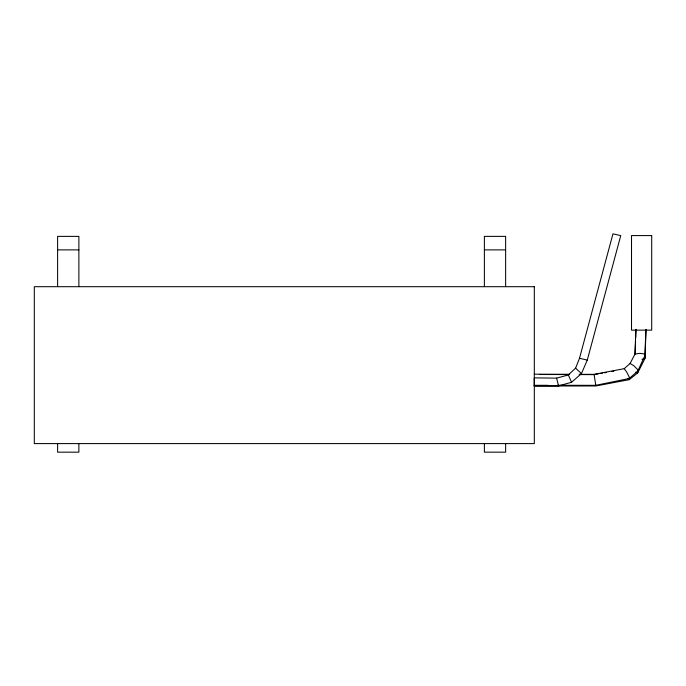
<?xml version="1.0" encoding="UTF-8"?>
<svg xmlns="http://www.w3.org/2000/svg" width="686" height="686" viewBox="0 0 686 686"><rect width="100%" height="100%" fill="white"/><g stroke="black" fill="none" stroke-linecap="round" stroke-linejoin="round"><path stroke-width="1.03" d="M579.113 374.316L594.067 374.359L624.234 368.665L630.1 363.46L634.979 354.07L635.853 330.052M557.572 385.309L595.8 385.318L629.216 378.492L637.731 371.135L644.934 355.562L645.886 329.452M635.065 353.796L635.562 341.036M635.69 337.846L636.025 329.34M646.066 329.829L644.934 358.529L637.731 372.892L629.216 379.675L595.8 385.978L534.214 385.969M579.499 358.289L612.958 233.832L620.744 235.624L587.285 360.09L581.454 373.578L571.575 382.274L558.533 385.892L534.222 385.858L534.222 377.866L556.595 378.132L568.325 374.976L575.605 368.133L579.499 358.289L587.285 360.09M641.95 359.31L644.934 358.529L644.934 355.923M598.235 373.904L594.067 374.625L580.176 374.59M600.31 373.544L602.394 373.184M604.469 372.815L606.553 372.455M611.749 371.555L613.833 371.186M634.979 354.07L639.961 353.333L644.934 354.07L644.934 355.562M57.615 249.875L78.873 249.875M484.385 249.875L505.633 249.875M534.214 385.309L548.02 385.309M534.222 374.196L569.491 374.29M539.565 374.496L569.491 374.565M635.819 372.121L637.731 372.892L637.731 369.651L633.915 365.81L630.1 363.46M575.605 368.133L581.454 373.578M627.973 378.415L629.216 379.675M624.234 368.665L626.721 372.095L629.216 377L629.216 378.492M568.325 374.976L571.575 382.274M556.595 378.132L558.533 385.892M594.067 374.359L595.8 385.318M505.633 286.585L505.633 236.378L484.385 236.378L484.385 286.585M505.633 443.628L505.633 452.168L484.385 452.168L484.385 443.628M78.873 286.585L78.873 236.378L57.615 236.378L57.615 286.585M78.873 443.628L78.873 452.168L57.615 452.168L57.615 443.628M651.7 235.581L631.523 235.581L631.523 330.146L651.7 330.146L651.7 235.581M534.317 286.697L34.3 286.697L34.3 443.602L534.317 443.602L534.317 286.697"/></g></svg>
